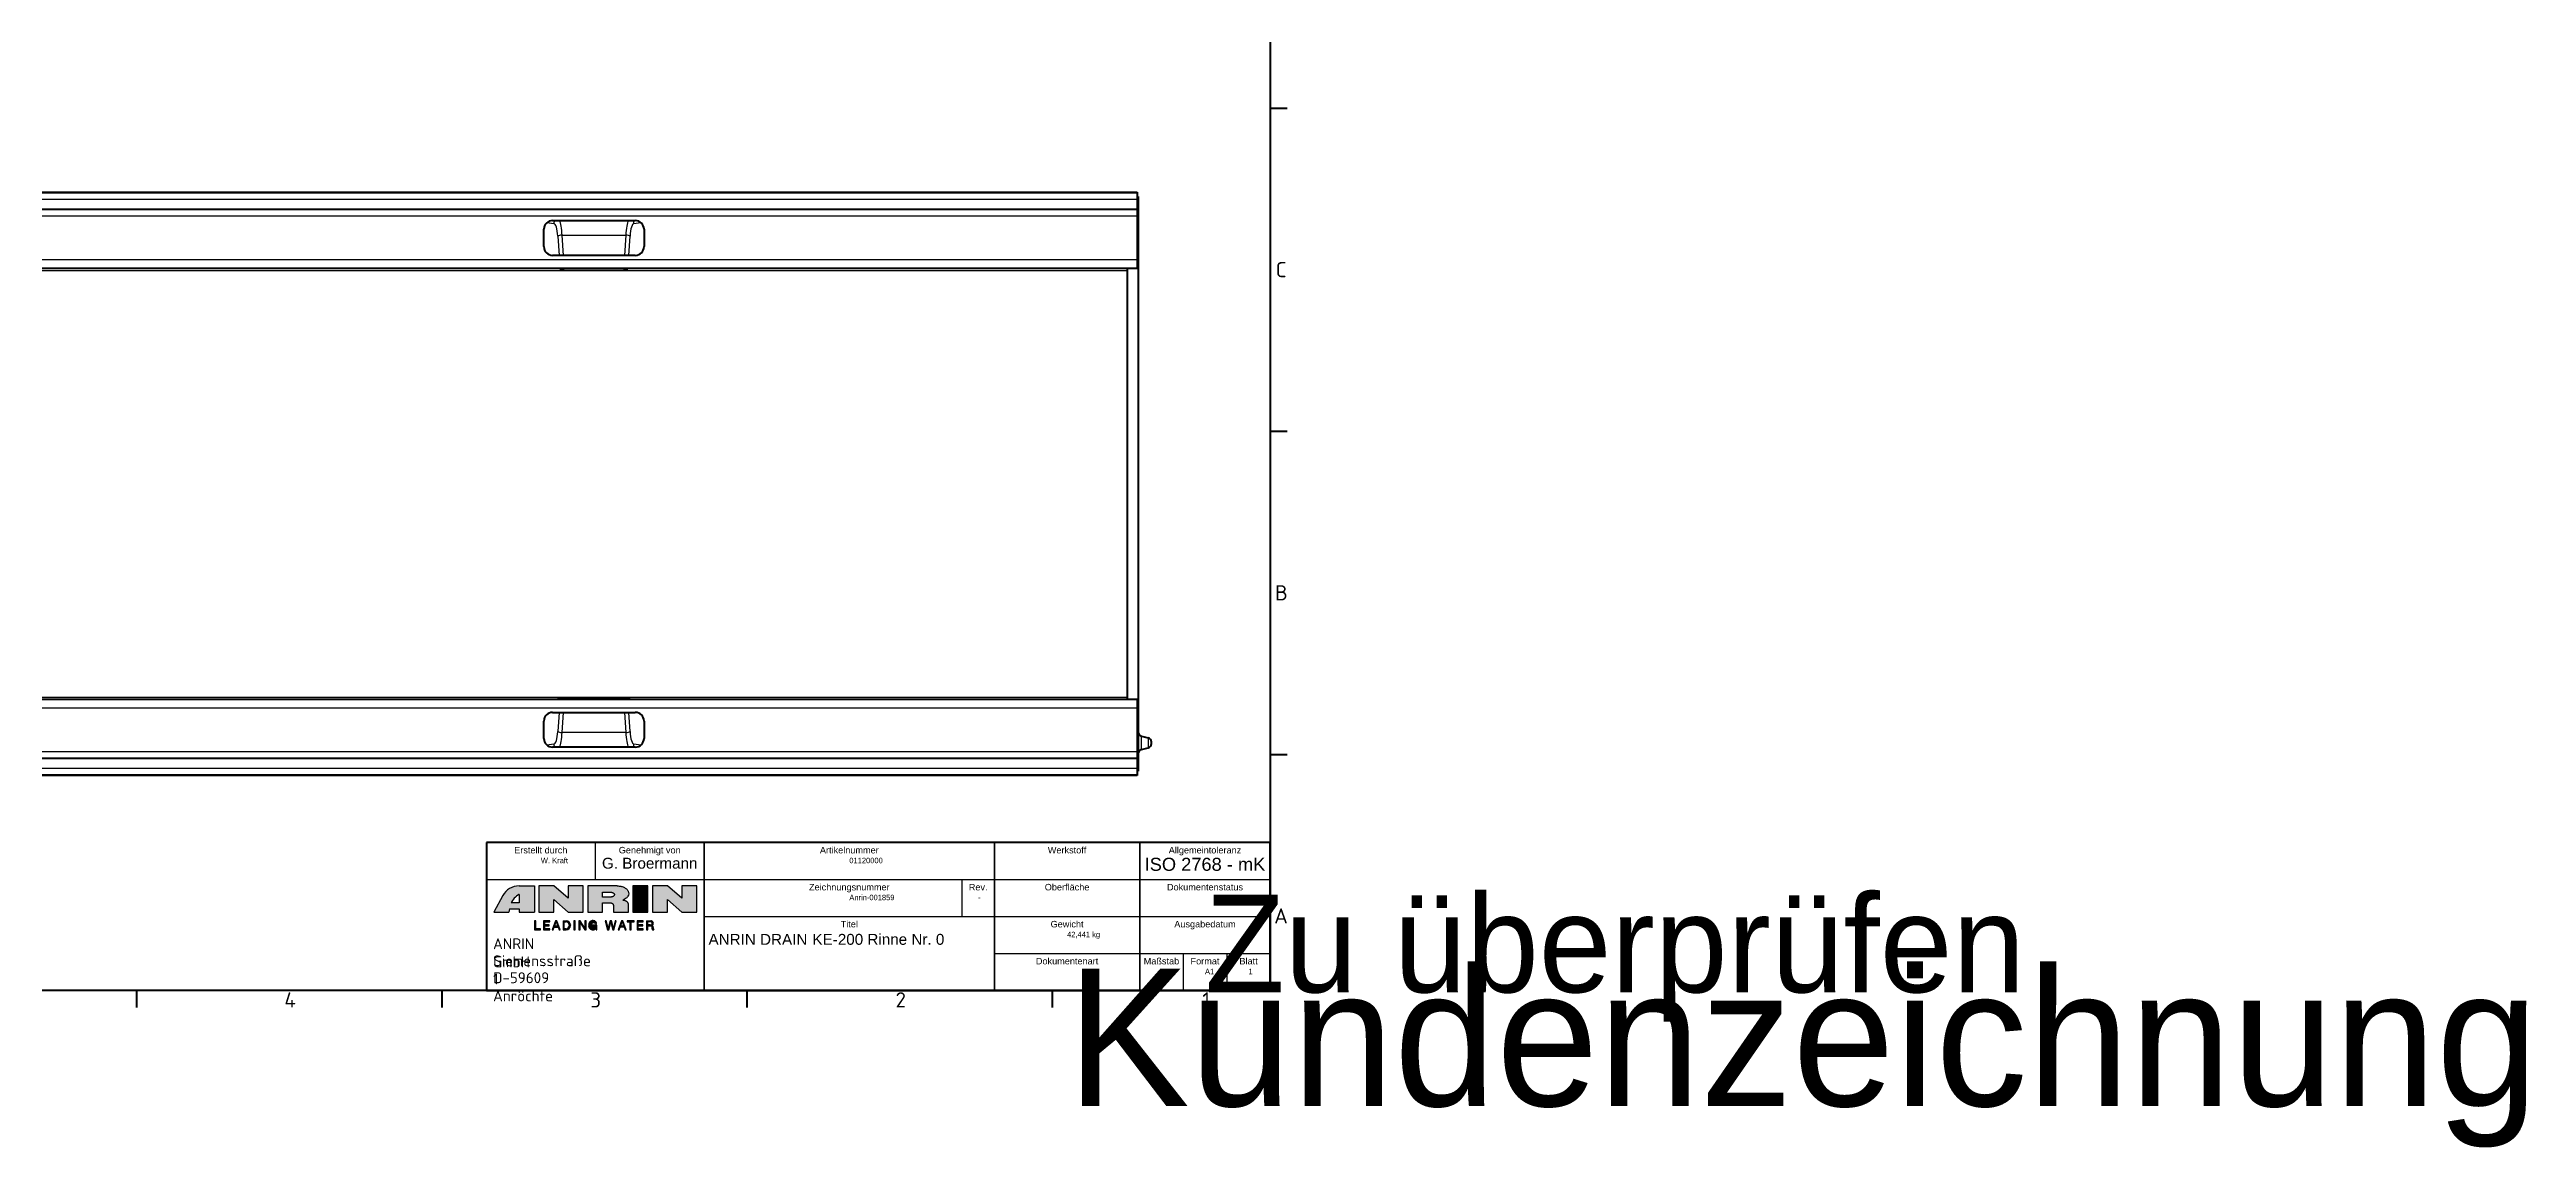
# Model space of a CAD drawing. Header units: millimetres. Extents: x 0 to 2219, y -32 to 1188.
# Drawn here: x 1081 to 2219, y -32 to 472 of the extents above; entities that cross this region are included whole.
import ezdxf
from ezdxf.enums import TextEntityAlignment as Align

# ---------------------------------------------------------------- set-up
doc = ezdxf.new("R2018")
doc.units = ezdxf.units.MM
doc.header["$LTSCALE"] = 2
doc.linetypes.add('Durchgehend', pattern=[0])
for name, color, linetype, lineweight in [('Rahmen (ISO)', 7, 'Continuous', 70), ('Schraffur (ISO)', 7, 'Continuous', 25), ('Sichtbar (ISO)', 7, 'Continuous', 50), ('Sichtbar schmal (ISO)', 7, 'Continuous', 25), ('Skizziergeometrie (ISO)', 7, 'Continuous', 25), ('Symbole(DIN)', 7, 'Durchgehend', 25), ('Titel (ISO)', 7, 'Continuous', 50)]:
    doc.layers.add(name, color=color, linetype=linetype, lineweight=lineweight)
doc.styles.add('Aktuell-DIN', font='arial.ttf')
doc.styles.add('Notiztext (DIN)', font='isocpeur.ttf')
doc.styles.add('TXT 5_0', font='isocpeur.ttf')

# ---------------------------------------------------------------- blocks, each defined once
blk = doc.blocks.new('Ränder Standardrahmen')
at = {"layer": 'Rahmen (ISO)'}
for p, q in [((821, 222.75), (824.9, 222.75)), ((821, 148.5), (824.9, 148.5)), ((821, 74.25), (824.9, 74.25)), ((560.67, 20), (560.67, 16.1)), ((630.75, 20), (630.75, 16.1)), ((700.83, 20), (700.83, 16.1)), ((770.92, 20), (770.92, 16.1))]:
    blk.add_line(p, q, dxfattribs=at)
at = {"layer": 'Rahmen (ISO)', "flags": 128}
blk.add_lwpolyline([(20, 20), (20, 574), (821, 574), (821, 20), (20, 20)], dxfattribs=at)
at = {"layer": 'Rahmen (ISO)', "char_height": 3.5, "attachment_point": 7, "style": 'Notiztext (DIN)'}
for s, insert in [('C', (822.23, 183.88)), ('B', (822.05, 109.63)), ('A', (821.88, 35.38)), ('4', (594.61, 16.1)), ('3', (664.87, 16.1)), ('2', (734.95, 16.1)), ('1', (805.39, 16.1))]:
    blk.add_mtext(s, dxfattribs=dict(at, insert=insert))
blk = doc.blocks.new('Schriftfelder Kundenzeichnung DE')
at = {"layer": 'Schraffur (ISO)'}
h = blk.add_hatch(color=256, dxfattribs=at)
edge = h.paths.add_edge_path(flags=0)
edge.add_line((108.68, 225.34), (110.52, 225.34))
edge.add_line((110.52, 225.34), (110.52, 227.3))
edge.add_arc((111.23, 225.87), 1.6, 116.3613, 117.7482)
edge.add_arc((112.34, 223.75), 3.98, 117.7482, 156.5245)
edge = h.paths.add_edge_path()
edge.add_arc((110.5, 224.99), 4.26, 90, 151.5119)
edge.add_line((106.76, 227.02), (104.71, 223.25))
edge.add_line((104.71, 223.25), (108.17, 223.25))
edge.add_line((108.17, 223.25), (108.3, 223.99))
edge.add_line((108.3, 223.99), (110.52, 223.99))
edge.add_line((110.52, 223.99), (110.52, 223.25))
edge.add_line((110.52, 223.25), (114.05, 223.25))
edge.add_line((114.05, 223.25), (114.05, 229.25))
edge.add_line((114.05, 229.25), (110.5, 229.25))
for points in [[(125.25, 223.25), (121.82, 223.25), (118.51, 226.1), (118.51, 223.25), (115.07, 223.25), (115.07, 229.25), (118.51, 229.25), (121.82, 226.4), (121.82, 229.25), (125.25, 229.25)], [(140.1, 223.25), (136.63, 223.25), (136.63, 229.25), (140.1, 229.25)], [(147.87, 229.25), (151.3, 229.25), (151.3, 223.25), (147.87, 223.25), (144.56, 226.1), (144.56, 223.25), (141.12, 223.25), (141.12, 229.25), (144.56, 229.25), (147.87, 226.4)], [(114.09, 221.22), (114.09, 219.19), (115.44, 219.19), (115.44, 219.42), (114.36, 219.42), (114.36, 221.22)], [(117.54, 220.99), (117.54, 221.22), (116.13, 221.22), (116.13, 219.19), (117.54, 219.19), (117.54, 219.42), (116.4, 219.42), (116.4, 220.09), (117.45, 220.09), (117.45, 220.32), (116.4, 220.32), (116.4, 220.99)], [(123.09, 221.22), (123.09, 219.19), (123.36, 219.19), (123.36, 221.22)], [(124.26, 221.22), (124.26, 219.19), (124.52, 219.19), (124.52, 220.83), (125.59, 219.19), (125.88, 219.19), (125.88, 221.22), (125.63, 221.22), (125.63, 219.58), (124.55, 221.22)], [(132.56, 221.22), (132.16, 219.52), (131.7, 221.22), (131.41, 221.22), (130.95, 219.52), (130.54, 221.22), (130.27, 221.22), (130.81, 219.19), (131.1, 219.19), (131.55, 220.89), (132.01, 219.19), (132.3, 219.19), (132.84, 221.22)], [(135.98, 219.19), (136.25, 219.19), (136.25, 220.99), (136.92, 220.99), (136.92, 221.22), (135.3, 221.22), (135.3, 220.99), (135.98, 220.99)], [(139.02, 219.19), (139.02, 219.42), (137.87, 219.42), (137.87, 220.09), (138.93, 220.09), (138.93, 220.32), (137.87, 220.32), (137.87, 220.99), (139.02, 220.99), (139.02, 221.22), (137.6, 221.22), (137.6, 219.19)]]:
    blk.add_hatch(color=256, dxfattribs=at).paths.add_polyline_path(points)
h = blk.add_hatch(color=256, dxfattribs=at)
edge = h.paths.add_edge_path(flags=0)
edge.add_line((129.64, 227.81), (129.64, 226.69))
edge.add_line((129.64, 226.69), (131.48, 226.69))
edge.add_spline(control_points=[(131.48, 226.69), (131.53, 226.69), (131.63, 226.69), (131.78, 226.72), (131.95, 226.76), (132.11, 226.83), (132.24, 226.93), (132.34, 227.04), (132.4, 227.16), (132.4, 227.29), (132.37, 227.4), (132.29, 227.52), (132.19, 227.61), (132.07, 227.68), (131.96, 227.73), (131.85, 227.76), (131.75, 227.78), (131.63, 227.8), (131.53, 227.8), (131.48, 227.81)], knot_values=[-0.234844, -0.234844, -0.234844, -0.234844, -0.219295, -0.205255, -0.18853, -0.169033, -0.151911, -0.140357, -0.124464, -0.113391, -0.102281, -0.089516, -0.072313, -0.06125, -0.047597, -0.037143, -0.028181, -0.015389, 0, 0, 0, 0], degree=3, periodic=0)
edge.add_line((131.48, 227.81), (129.64, 227.81))
edge = h.paths.add_edge_path()
edge.add_spline(control_points=[(134.32, 226.01), (134.42, 226.05), (134.69, 226.16), (135.12, 226.42), (135.54, 226.86), (135.74, 227.44), (135.62, 228.07), (135.19, 228.6), (134.56, 228.98), (133.83, 229.21), (133.33, 229.24), (133.06, 229.25)], knot_values=[0, 0, 0, 0, 0.032738, 0.089123, 0.15019, 0.210018, 0.266455, 0.334142, 0.409124, 0.482616, 0.561422, 0.561422, 0.561422, 0.561422], degree=3, periodic=0)
edge.add_line((133.06, 229.25), (126.28, 229.25))
edge.add_line((126.28, 229.25), (126.28, 223.25))
edge.add_line((126.28, 223.25), (129.64, 223.25))
edge.add_line((129.64, 223.25), (129.64, 225.34))
edge.add_line((129.64, 225.34), (131.62, 225.34))
edge.add_spline(control_points=[(131.62, 225.34), (131.65, 225.34), (131.71, 225.34), (131.8, 225.31), (131.87, 225.27), (131.93, 225.23), (131.99, 225.19), (132.03, 225.14), (132.07, 225.08), (132.11, 225), (132.15, 224.91), (132.16, 224.82), (132.16, 224.76), (132.16, 224.74)], knot_values=[0, 0, 0, 0, 0.009437, 0.018207, 0.027743, 0.03372, 0.040473, 0.048648, 0.053354, 0.063364, 0.072617, 0.083401, 0.090003, 0.090003, 0.090003, 0.090003], degree=3, periodic=0)
edge.add_line((132.16, 224.74), (132.16, 223.25))
edge.add_line((132.16, 223.25), (135.6, 223.25))
edge.add_line((135.6, 223.25), (135.6, 224.89))
edge.add_spline(control_points=[(135.6, 224.89), (135.6, 224.95), (135.59, 225.05), (135.56, 225.19), (135.51, 225.31), (135.44, 225.44), (135.35, 225.55), (135.24, 225.67), (135.11, 225.77), (134.96, 225.86), (134.82, 225.92), (134.7, 225.96), (134.57, 225.99), (134.44, 226.01), (134.35, 226.01), (134.32, 226.01)], knot_values=[0, 0, 0, 0, 0.017903, 0.03057, 0.042212, 0.057826, 0.072809, 0.085182, 0.106897, 0.121718, 0.138859, 0.150083, 0.159996, 0.179415, 0.188816, 0.188816, 0.188816, 0.188816], degree=3, periodic=0)
h = blk.add_hatch(color=256, dxfattribs=at)
h.paths.add_polyline_path([(119.02, 220.98), (119.38, 220.03), (118.67, 220.03)], flags=0)
h.paths.add_polyline_path([(118.36, 219.19), (118.08, 219.19), (118.87, 221.22), (119.17, 221.22), (119.96, 219.19), (119.69, 219.19), (119.46, 219.8), (118.58, 219.8)])
h = blk.add_hatch(color=256, dxfattribs=at)
edge = h.paths.add_edge_path(flags=0)
edge.add_line((122.02, 220.32), (122.02, 220.09))
edge.add_arc((121.34, 220.09), 0.678, -90, 0, ccw=False)
edge.add_line((121.34, 219.41), (120.89, 219.41))
edge.add_line((120.89, 219.41), (120.89, 221))
edge.add_line((120.89, 221), (121.34, 221))
edge.add_arc((121.34, 220.32), 0.678, 0, 90, ccw=False)
edge = h.paths.add_edge_path()
edge.add_line((122.29, 220.28), (122.29, 220.13))
edge.add_arc((121.35, 220.13), 0.942, -90, 0, ccw=False)
edge.add_line((121.35, 219.19), (120.62, 219.19))
edge.add_line((120.62, 219.19), (120.62, 221.22))
edge.add_line((120.62, 221.22), (121.35, 221.22))
edge.add_arc((121.35, 220.28), 0.942, 0, 90, ccw=False)
h = blk.add_hatch(color=256, dxfattribs=at)
edge = h.paths.add_edge_path()
edge.add_arc((127.43, 220.37), 0.91, 108.7549, 155.9838)
edge.add_arc((127.81, 220.2), 1.33, 155.9838, 187.9914)
edge.add_arc((127.52, 220.16), 1.04, 187.9914, 233.777)
edge.add_arc((127.44, 220.04), 0.896, 233.777, 284.1411)
edge.add_arc((127.42, 220.12), 0.976, 284.1411, 316.1812)
edge.add_line((128.12, 219.44), (128.19, 219.19))
edge.add_line((128.19, 219.19), (128.36, 219.19))
edge.add_line((128.36, 219.19), (128.36, 220.26))
edge.add_line((128.36, 220.26), (127.47, 220.26))
edge.add_line((127.47, 220.26), (127.47, 220.03))
edge.add_line((127.47, 220.03), (128.13, 220.03))
edge.add_arc((127.47, 220.02), 0.656, -150.3795, 0.8535, ccw=False)
edge.add_arc((127.74, 220.18), 0.97, 148.1618, 209.6205, ccw=False)
edge.add_arc((127.52, 220.31), 0.708, 78.4441, 148.1618, ccw=False)
edge.add_arc((127.56, 220.49), 0.53, 11.5355, 78.4441, ccw=False)
edge.add_line((128.07, 220.59), (128.32, 220.59))
edge.add_arc((127.6, 220.53), 0.726, 5.2182, 65.6642)
edge.add_arc((127.47, 220.24), 1.05, 65.6642, 108.7549)
h = blk.add_hatch(color=256, dxfattribs=at)
h.paths.add_polyline_path([(134.54, 220.03), (134.18, 220.98), (133.83, 220.03)], flags=0)
h.paths.add_polyline_path([(134.03, 221.22), (133.24, 219.19), (133.52, 219.19), (133.74, 219.8), (134.62, 219.8), (134.85, 219.19), (135.12, 219.19), (134.33, 221.22)])
h = blk.add_hatch(color=256, dxfattribs=at)
edge = h.paths.add_edge_path(flags=0)
edge.add_line((140.77, 221), (140.07, 221))
edge.add_line((140.07, 221), (140.07, 220.28))
edge.add_line((140.07, 220.28), (140.63, 220.28))
edge.add_arc((140.63, 221.15), 0.863, 270, 289.162)
edge.add_arc((140.82, 220.6), 0.282, 289.162, 360)
edge.add_line((141.11, 220.6), (141.11, 220.66))
edge.add_arc((140.77, 220.66), 0.335, 0, 90)
edge = h.paths.add_edge_path()
edge.add_line((139.8, 221.22), (139.8, 219.19))
edge.add_line((139.8, 219.19), (140.07, 219.19))
edge.add_line((140.07, 219.19), (140.07, 220.06))
edge.add_line((140.07, 220.06), (140.76, 220.06))
edge.add_arc((140.76, 219.77), 0.284, 12.8771, 90, ccw=False)
edge.add_arc((138.89, 219.35), 2.2, 0.3477, 12.8771, ccw=False)
edge.add_arc((141.42, 219.36), 0.332, 180.3477, 211.1167)
edge.add_line((141.14, 219.19), (141.44, 219.19))
edge.add_arc((141.81, 219.46), 0.463, 190.076, 216.251, ccw=False)
edge.add_arc((143.22, 219.71), 1.9, 181.1097, 190.076, ccw=False)
edge.add_arc((140.45, 219.66), 0.871, 1.1097, 19.9725)
edge.add_arc((140.98, 219.85), 0.316, 19.9725, 85.2014)
edge.add_arc((140.84, 220.66), 0.517, 287.9135, 363.4993)
edge.add_arc((140.8, 220.65), 0.563, 3.4993, 81.2837)
edge.add_arc((140.75, 220.37), 0.852, 81.2837, 90)
edge.add_line((140.75, 221.22), (139.8, 221.22))
at = {"layer": 'Skizziergeometrie (ISO)', "color": 7, "lineweight": 25}
for p, q in [((110.5, 229.25), (114.05, 229.25)), ((114.05, 229.25), (114.05, 223.25)), ((115.07, 229.25), (115.07, 223.25)), ((118.51, 229.25), (115.07, 229.25)), ((121.82, 226.4), (118.51, 229.25)), ((125.25, 229.25), (121.82, 229.25)), ((121.82, 229.25), (121.82, 226.4)), ((125.25, 223.25), (125.25, 229.25)), ((126.28, 229.25), (126.28, 223.25)), ((133.06, 229.25), (126.28, 229.25)), ((129.64, 227.81), (131.48, 227.81)), ((129.64, 226.69), (129.64, 227.81)), ((140.1, 229.25), (136.63, 229.25)), ((136.63, 229.25), (136.63, 223.25)), ((140.1, 223.25), (140.1, 229.25)), ((144.56, 229.25), (141.12, 229.25)), ((141.12, 229.25), (141.12, 223.25)), ((147.87, 226.4), (144.56, 229.25)), ((147.87, 229.25), (147.87, 226.4)), ((151.3, 229.25), (147.87, 229.25)), ((151.3, 223.25), (151.3, 229.25)), ((106.76, 227.02), (104.71, 223.25)), ((104.71, 223.25), (108.17, 223.25)), ((108.3, 223.99), (108.17, 223.25)), ((108.3, 223.99), (110.52, 223.99)), ((110.52, 225.34), (108.68, 225.34)), ((110.52, 227.3), (110.52, 225.34)), ((110.52, 223.99), (110.52, 223.25)), ((110.52, 223.25), (114.05, 223.25)), ((115.07, 223.25), (118.51, 223.25)), ((118.51, 226.1), (121.82, 223.25)), ((118.51, 223.25), (118.51, 226.1)), ((121.82, 223.25), (125.25, 223.25)), ((126.28, 223.25), (129.64, 223.25)), ((131.48, 226.69), (129.64, 226.69)), ((129.64, 223.25), (129.64, 225.34)), ((129.64, 225.34), (131.62, 225.34)), ((132.16, 224.74), (132.16, 223.25)), ((132.16, 223.25), (135.6, 223.25)), ((135.6, 223.25), (135.6, 224.89)), ((136.63, 223.25), (140.1, 223.25)), ((141.12, 223.25), (144.56, 223.25)), ((144.56, 223.25), (144.56, 226.1)), ((144.56, 226.1), (147.87, 223.25)), ((147.87, 223.25), (151.3, 223.25)), ((114.36, 221.22), (114.09, 221.22)), ((114.09, 221.22), (114.09, 219.19)), ((114.09, 219.19), (115.44, 219.19)), ((114.36, 219.42), (114.36, 221.22)), ((115.44, 219.42), (114.36, 219.42)), ((115.44, 219.19), (115.44, 219.42)), ((116.13, 221.22), (116.13, 219.19)), ((117.54, 221.22), (116.13, 221.22)), ((116.13, 219.19), (117.54, 219.19)), ((116.4, 220.99), (117.54, 220.99)), ((116.4, 220.32), (116.4, 220.99)), ((117.45, 220.32), (116.4, 220.32)), ((116.4, 220.09), (117.45, 220.09)), ((116.4, 219.42), (116.4, 220.09)), ((117.54, 219.42), (116.4, 219.42)), ((117.45, 220.09), (117.45, 220.32)), ((117.54, 220.99), (117.54, 221.22)), ((117.54, 219.19), (117.54, 219.42)), ((118.87, 221.22), (118.08, 219.19)), ((118.08, 219.19), (118.36, 219.19)), ((118.36, 219.19), (118.58, 219.8)), ((118.58, 219.8), (119.46, 219.8)), ((118.67, 220.03), (119.02, 220.98)), ((119.38, 220.03), (118.67, 220.03)), ((119.17, 221.22), (118.87, 221.22)), ((119.02, 220.98), (119.38, 220.03)), ((119.96, 219.19), (119.17, 221.22)), ((119.46, 219.8), (119.69, 219.19)), ((119.69, 219.19), (119.96, 219.19)), ((120.62, 221.22), (121.35, 221.22)), ((120.62, 221.22), (120.62, 219.19)), ((120.62, 219.19), (121.35, 219.19)), ((120.89, 221), (121.34, 221)), ((120.89, 219.41), (120.89, 221)), ((121.34, 219.41), (120.89, 219.41)), ((122.02, 220.32), (122.02, 220.09)), ((122.29, 220.28), (122.29, 220.2)), ((122.29, 220.13), (122.29, 220.2)), ((123.09, 221.22), (123.09, 219.19)), ((123.36, 221.22), (123.09, 221.22)), ((123.09, 219.19), (123.36, 219.19)), ((123.36, 219.19), (123.36, 221.22)), ((124.26, 221.22), (124.26, 219.19)), ((124.55, 221.22), (124.26, 221.22)), ((124.26, 219.19), (124.52, 219.19)), ((124.52, 220.83), (125.59, 219.19)), ((124.52, 219.19), (124.52, 220.83)), ((125.63, 219.58), (124.55, 221.22)), ((125.59, 219.19), (125.88, 219.19)), ((125.88, 221.22), (125.63, 221.22)), ((125.63, 221.22), (125.63, 219.58)), ((125.88, 219.19), (125.88, 221.22)), ((128.36, 220.26), (127.47, 220.26)), ((127.47, 220.26), (127.47, 220.03)), ((127.47, 220.03), (128.13, 220.03)), ((128.07, 220.59), (128.32, 220.59)), ((128.12, 219.44), (128.19, 219.19)), ((128.19, 219.19), (128.36, 219.19)), ((128.36, 219.19), (128.36, 220.26)), ((130.27, 221.22), (130.81, 219.19)), ((130.54, 221.22), (130.27, 221.22)), ((130.95, 219.52), (130.54, 221.22)), ((130.81, 219.19), (131.1, 219.19)), ((131.41, 221.22), (130.95, 219.52)), ((131.1, 219.19), (131.55, 220.89)), ((131.7, 221.22), (131.41, 221.22)), ((131.55, 220.89), (132.01, 219.19)), ((132.16, 219.52), (131.7, 221.22)), ((132.01, 219.19), (132.3, 219.19)), ((132.56, 221.22), (132.16, 219.52)), ((132.3, 219.19), (132.84, 221.22)), ((132.84, 221.22), (132.56, 221.22)), ((134.03, 221.22), (133.24, 219.19)), ((133.24, 219.19), (133.52, 219.19)), ((133.52, 219.19), (133.74, 219.8)), ((134.62, 219.8), (133.74, 219.8)), ((133.83, 220.03), (134.18, 220.98)), ((134.54, 220.03), (133.83, 220.03)), ((134.33, 221.22), (134.03, 221.22)), ((134.18, 220.98), (134.54, 220.03)), ((135.12, 219.19), (134.33, 221.22)), ((134.62, 219.8), (134.85, 219.19)), ((134.85, 219.19), (135.12, 219.19)), ((135.3, 221.22), (135.3, 220.99)), ((136.92, 221.22), (135.3, 221.22)), ((135.3, 220.99), (135.98, 220.99)), ((135.98, 220.99), (135.98, 219.19)), ((135.98, 219.19), (136.25, 219.19)), ((136.25, 219.19), (136.25, 220.99)), ((136.25, 220.99), (136.92, 220.99)), ((136.92, 220.99), (136.92, 221.22)), ((137.6, 221.22), (137.6, 219.19)), ((139.02, 221.22), (137.6, 221.22)), ((137.6, 219.19), (139.02, 219.19)), ((137.87, 220.32), (137.87, 220.99)), ((137.87, 220.99), (139.02, 220.99)), ((138.93, 220.32), (137.87, 220.32)), ((137.87, 219.42), (137.87, 220.09)), ((137.87, 220.09), (138.93, 220.09)), ((139.02, 219.42), (137.87, 219.42)), ((138.93, 220.09), (138.93, 220.32)), ((139.02, 220.99), (139.02, 221.22)), ((139.02, 219.19), (139.02, 219.42)), ((139.8, 221.22), (139.8, 219.19)), ((139.8, 221.22), (140.75, 221.22)), ((139.8, 219.19), (140.07, 219.19)), ((140.07, 220.28), (140.07, 221)), ((140.77, 221), (140.07, 221)), ((140.63, 220.28), (140.07, 220.28)), ((140.07, 219.19), (140.07, 220.06)), ((140.07, 220.06), (140.76, 220.06)), ((141.11, 220.66), (141.11, 220.6)), ((141.14, 219.19), (141.44, 219.19))]:
    blk.add_line(p, q, dxfattribs=at)
for centre, radius, start, end in [((110.5, 224.99), 4.26, 90, 151.5119), ((112.34, 223.75), 3.98, 117.7482, 156.5245), ((111.23, 225.87), 1.6, 116.3613, 117.7482), ((121.34, 220.32), 0.678, 0, 90), ((121.34, 220.09), 0.678, 270, 0), ((121.35, 220.28), 0.942, 0, 90), ((121.35, 220.13), 0.942, 270, 0), ((127.81, 220.2), 1.33, 155.9838, 187.9914), ((127.52, 220.16), 1.04, 187.9914, 233.777), ((127.43, 220.37), 0.91, 108.7549, 155.9838), ((127.74, 220.18), 0.97, 148.1618, 209.6205), ((127.47, 220.02), 0.656, 209.6205, 0.8535), ((127.44, 220.04), 0.896, 233.777, 284.1411), ((127.52, 220.31), 0.708, 78.4441, 148.1618), ((127.47, 220.24), 1.05, 65.6642, 108.7549), ((127.56, 220.49), 0.53, 11.5355, 78.4441), ((127.42, 220.12), 0.976, 284.1411, 316.1812), ((127.6, 220.53), 0.726, 5.2182, 65.6642), ((140.63, 221.15), 0.863, 270, 289.162), ((140.75, 220.37), 0.852, 81.2837, 90), ((140.76, 219.77), 0.284, 12.8771, 90), ((140.77, 220.66), 0.335, 0, 90), ((140.8, 220.65), 0.563, 3.4993, 81.2837), ((140.82, 220.6), 0.282, 289.162, 0), ((140.84, 220.66), 0.517, 287.9135, 3.4993), ((140.98, 219.85), 0.316, 19.9725, 85.2014), ((138.89, 219.35), 2.2, 0.3477, 12.8771), ((141.42, 219.36), 0.332, 180.3477, 211.1167), ((140.45, 219.66), 0.871, 1.1097, 19.9725), ((143.22, 219.71), 1.9, 181.1097, 190.076), ((141.81, 219.46), 0.463, 190.076, 216.251)]:
    blk.add_arc(centre, radius, start, end, dxfattribs=at)
for points in [[(131.48, 227.81), (131.63, 227.8), (131.76, 227.78), (131.85, 227.76), (131.95, 227.73), (132.07, 227.67), (132.17, 227.62), (132.3, 227.5), (132.37, 227.4), (132.4, 227.29), (132.39, 227.18), (132.33, 227.03), (132.25, 226.95), (132.11, 226.84), (131.94, 226.76), (131.77, 226.72), (131.64, 226.7), (131.48, 226.69)], [(133.06, 229.25), (133.85, 229.17), (134.55, 228.95), (135.18, 228.55), (135.59, 228.01), (135.69, 227.46), (135.51, 226.89), (135.1, 226.43), (134.62, 226.14), (134.32, 226.01)], [(131.62, 225.34), (131.71, 225.33), (131.8, 225.31), (131.88, 225.27), (131.93, 225.23), (131.98, 225.19), (132.04, 225.13), (132.06, 225.09), (132.11, 225), (132.14, 224.91), (132.16, 224.81), (132.16, 224.74)], [(134.32, 226.01), (134.41, 226.01), (134.6, 225.98), (134.7, 225.96), (134.8, 225.92), (134.96, 225.86), (135.09, 225.78), (135.26, 225.65), (135.35, 225.56), (135.44, 225.44), (135.51, 225.3), (135.55, 225.19), (135.58, 225.07), (135.6, 224.89)]]:
    blk.add_spline(points, degree=3, dxfattribs=at)
at = {"layer": 'Titel (ISO)', "lineweight": 50}
for p, q in [((283.01, 239.22), (103.01, 239.22)), ((103.01, 239.22), (103.01, 205.22)), ((283.01, 205.22), (283.01, 239.22)), ((103.01, 205.22), (283.01, 205.22))]:
    blk.add_line(p, q, dxfattribs=at)
at = {"layer": 'Titel (ISO)', "lineweight": 25}
for p, q in [((128.01, 239.22), (128.01, 230.72)), ((103.01, 230.72), (283.01, 230.72)), ((212.18, 230.72), (212.18, 222.22)), ((153.01, 222.22), (283.01, 222.22)), ((219.68, 213.72), (283.01, 213.72)), ((263.01, 213.72), (263.01, 205.22)), ((273.01, 213.72), (273.01, 205.22))]:
    blk.add_line(p, q, dxfattribs=at)
at = {"layer": 'Titel (ISO)', "lineweight": 35}
for p, q in [((153.01, 239.22), (153.01, 205.22)), ((219.68, 239.22), (219.68, 205.22)), ((253.01, 239.22), (253.01, 205.22))]:
    blk.add_line(p, q, dxfattribs=at)
at = {"layer": 'Symbole(DIN)', "color": 7, "style": 'Aktuell-DIN'}
for s, insert, char_height, attachment_point in [('\\fArial|b0|i0;Erstellt durch', (115.51, 238.22), 1.5, 2), ('\\fArial|b0|i0;Genehmigt von', (140.51, 238.22), 1.5, 2), ('\\fArial|b0|i0;Artikelnummer', (186.34, 238.22), 1.5, 2), ('\\fArial|b0|i0;Werkstoff', (236.34, 238.22), 1.5, 2), ('\\fArial|b0|i0;Allgemeintoleranz', (268.01, 238.22), 1.5, 2), ('\\fArial|b0|i0;Zeichnungsnummer', (186.34, 229.72), 1.5, 2), ('\\fArial|b0|i0;Oberfläche', (236.34, 229.72), 1.5, 2), ('\\fArial|b0|i0;Dokumentenstatus', (268.01, 229.72), 1.5, 2), ('\\fArial|b0|i0; ', (176.72, 218.72), 3, 1), ('\\fArial|b0|i0;Titel', (186.34, 221.22), 1.5, 2), ('\\fArial|b0|i0;Gewicht', (236.34, 221.22), 1.5, 2), ('\\fArial|b0|i0;Ausgabedatum', (268.01, 221.22), 1.5, 2), ('\\fArial|b0|i0;Dokumentenart', (236.34, 212.72), 1.5, 2), ('\\fArial|b0|i0;Maßstab', (258.01, 212.72), 1.5, 2), ('\\fArial|b0|i0;Format', (268.01, 212.72), 1.5, 2), ('\\fArial|b0|i0;Blatt', (278.01, 212.72), 1.5, 2)]:
    blk.add_mtext(s, dxfattribs=dict(at, insert=insert, char_height=char_height, attachment_point=attachment_point))
for s, insert, char_height, width, attachment_point in [('\\fArial|b0|i0;G. Broermann', (140.51, 235.72), 2.5, 21.9303, 2), ('\\fArial|b0|i0;ISO 2768 - mK', (268.01, 235.72), 3, 27.7157, 2), ('\\fArial|b0|i0;ANRIN DRAIN', (154.01, 218.22), 2.5, 22.7077, 1), ('\\fArial|b0|i0;KE-200 Rinne Nr. 0', (177.88, 218.23), 2.5, 30.2782, 1)]:
    blk.add_mtext(s, dxfattribs=dict(at, insert=insert, char_height=char_height, width=width, attachment_point=attachment_point))
at = {"layer": 'Symbole(DIN)', "color": 179, "insert": (215.93, 229.72), "char_height": 1.5, "attachment_point": 2, "style": 'Aktuell-DIN'}
blk.add_mtext('\\fArial|b0|i0;Rev.', dxfattribs=at)
at = {"layer": 'Symbole(DIN)', "color": 7, "lineweight": 30, "flags": 104}
for tag, height, p in [('AUTOR', 2.5, (115.51, 235.72)), ('Artikelnummer', 3, (186.34, 235.72)), ('MATERIAL', 1.8, (236.34, 235.72)), ('VaultStatus', 2, (268.01, 227.22)), ('BAUTEILNUMMER', 4, (186.34, 227.22)), ('REVISIONSNUMMER', 4, (215.93, 227.22)), ('Oberfläche', 2.5, (236.34, 227.22)), ('MASSE\\P3;', 3, (236.34, 218.72)), ('GENEHM.DAT._KONSTR.', 3, (268.01, 218.72)), ('Dokumentenart', 2.5, (236.34, 210.22)), ('Anfänglicher_Ansichtsmaßstab', 2.5, (258.01, 210.22)), ('Blattgröße', 2.5, (268.01, 210.22)), ('Blattnummer', 2.5, (278.01, 210.22))]:
    blk.add_attdef(tag, text='', height=height, dxfattribs=at).set_placement(p, align=Align.TOP_CENTER)
at = {"layer": 'Titel (ISO)', "char_height": 2.5, "attachment_point": 1, "style": 'TXT 5_0'}
for s, insert, width in [('\\fISOCPEUR|b0|i0;ANRIN GmbH', (104.54, 217.22), 16.9116), ('\\fISOCPEUR|b0|i0;Siemensstraße 1', (104.54, 213.3), 21.7572), ('\\fISOCPEUR|b0|i0;D-59609 Anröchte', (104.54, 209.4), 23.9445)]:
    blk.add_mtext(s, dxfattribs=dict(at, insert=insert, width=width))

msp = doc.modelspace()

# ---------------------------------------------------------------- linework, layer by layer
at = {"layer": 'Sichtbar (ISO)'}
for p, q in [((581.879, 406.825), (1580.879, 406.825)), ((1580.879, 398.825), (581.879, 398.825)), ((1580.879, 406.825), (1580.879, 371.825)), ((1581.379, 404.825), (1580.879, 404.825)), ((1581.379, 401.325), (1580.879, 401.325)), ((1581.379, 404.825), (1581.379, 140.825)), ((1308.379, 381.825), (1308.379, 389.825)), ((1312.379, 393.825), (1350.379, 393.825)), ((1354.379, 389.825), (1354.379, 381.825)), ((1350.379, 377.825), (1312.379, 377.825)), ((1580.879, 371.825), (581.879, 371.825)), ((1315.761, 371.629), (1310.947, 371.814)), ((1345.018, 371.614), (1317.74, 371.614)), ((1351.811, 371.814), (1346.997, 371.629)), ((1576.379, 173.825), (1576.379, 371.825)), ((1581.379, 375.263), (1580.879, 375.219)), ((581.879, 173.825), (1580.879, 173.825)), ((1580.879, 173.825), (1580.879, 138.825)), ((1308.379, 155.825), (1308.379, 163.825)), ((1312.379, 167.825), (1350.379, 167.825)), ((1354.379, 163.825), (1354.379, 155.825)), ((1580.879, 170.431), (1581.379, 170.388)), ((1350.379, 151.825), (1312.379, 151.825)), ((1582.861, 156.928), (1585.897, 156.115)), ((1582.861, 150.722), (1585.897, 151.536)), ((1587.379, 153.467), (1587.379, 154.183)), ((581.879, 146.825), (1580.879, 146.825)), ((1580.879, 138.825), (581.879, 138.825)), ((1580.879, 144.325), (1581.379, 144.325)), ((1580.879, 140.825), (1581.379, 140.825))]:
    msp.add_line(p, q, dxfattribs=at)
for centre, radius, start, end in [((1312.379, 389.825), 4, 90, 180), ((1350.379, 389.825), 4, 0, 90), ((1312.379, 381.825), 4, 180, 270), ((1350.379, 381.825), 4, 270, 0), ((1312.379, 163.825), 4, 90, 180), ((1350.379, 163.825), 4, 0, 90), ((1312.379, 155.825), 4, 180, 270), ((1350.379, 155.825), 4, 270, 0), ((1583.379, 158.86), 2, 180, 255), ((1583.379, 148.79), 2, 105, 180), ((1585.379, 154.183), 2, 0, 75), ((1585.379, 153.467), 2, 285, 0)]:
    msp.add_arc(centre, radius, start, end, dxfattribs=at)
for centre, major_axis, ratio, start_param, end_param in [((1309.975, 371.812), (1.029, -0.002), 0.0126092, 0.33471547, 1.739682), ((1317.706, 371.634), (2.004, 0), 0.00954834, 3.38627132, 4.72962076), ((1345.052, 371.634), (2.004, 0), 0.00954834, 4.6951572, 6.03850664), ((1352.783, 371.812), (1.029, 0.002), 0.0126092, 1.40191065, 2.80687719)]:
    msp.add_ellipse(centre, major_axis=major_axis, ratio=ratio, start_param=start_param, end_param=end_param, dxfattribs=at)
at = {"layer": 'Sichtbar schmal (ISO)'}
for p, q in [((1580.879, 406.444), (581.879, 406.444)), ((1580.879, 403.508), (581.879, 403.508)), ((1580.879, 395.825), (581.879, 395.825)), ((1309.771, 392.858), (1312.995, 392.506)), ((1316.744, 387.097), (1346.014, 387.097)), ((1317.341, 377.825), (1316.744, 387.097)), ((1346.014, 387.097), (1345.417, 377.825)), ((1349.763, 392.506), (1352.987, 392.858)), ((1580.879, 375.825), (581.879, 375.825)), ((1314.8, 386.579), (1315.363, 377.825)), ((1347.395, 377.825), (1347.958, 386.579)), ((1580.879, 376.825), (1581.379, 376.825)), ((586.379, 370.821), (1576.379, 370.821)), ((1310.947, 371.814), (1310.944, 371.825)), ((1315.749, 371.825), (1315.761, 371.629)), ((1317.74, 371.614), (1317.727, 371.825)), ((1345.031, 371.825), (1345.018, 371.614)), ((1346.997, 371.629), (1347.009, 371.825)), ((1351.814, 371.825), (1351.811, 371.814)), ((586.379, 174.829), (1576.379, 174.829)), ((1314.725, 174.021), (1309.635, 173.825)), ((1345.065, 174.043), (1317.693, 174.043)), ((1317.693, 174.043), (1317.693, 173.825)), ((1345.065, 174.043), (1345.065, 173.825)), ((1353.124, 173.825), (1348.033, 174.021)), ((581.879, 169.825), (1580.879, 169.825)), ((1315.363, 167.825), (1314.8, 159.071)), ((1316.744, 158.553), (1317.341, 167.825)), ((1345.417, 167.825), (1346.014, 158.553)), ((1347.958, 159.071), (1347.395, 167.825)), ((1580.879, 168.825), (1581.379, 168.825)), ((581.879, 149.825), (1580.879, 149.825)), ((1312.995, 153.144), (1309.771, 152.793)), ((1346.014, 158.553), (1316.744, 158.553)), ((1352.987, 152.793), (1349.763, 153.144)), ((1582.861, 150.722), (1582.861, 156.928)), ((1585.897, 156.115), (1585.897, 151.536)), ((581.879, 142.143), (1580.879, 142.143)), ((581.879, 139.206), (1580.879, 139.206))]:
    msp.add_line(p, q, dxfattribs=at)
for centre, major_axis, ratio, start_param, end_param in [((1314.94, 392.506), (0.217, 1.988), 0.97205486, 0.95590568, 1.67642588), ((1312.945, 384.509), (0, -8), 0.24007876, 1.83259571, 3.11541271), ((1316.744, 386.579), (-1.996, -0.128), 0.25832084, 4.69577301, 6.03912245), ((1314.889, 384.509), (0, 10), 0.19206301, 4.97418837, 5.91128434), ((1347.869, 384.509), (0, -10), 0.19206301, 3.51349363, 4.45058959), ((1346.014, 386.579), (1.996, -0.128), 0.25832084, 0.24406286, 1.5874123), ((1349.814, 384.509), (0, 8), 0.24007876, 0.02617994, 1.30899694), ((1347.819, 392.506), (0.217, -1.988), 0.97205486, 1.46516677, 2.18568698), ((1317.641, 174.014), (-3.006, 0), 0.00954834, 4.6951572, 6.03850664), ((1314.725, 173.021), (-0.038, 0.999), 0.97233084, 5.6098861, 6.24370598), ((1345.117, 174.014), (-3.006, 0), 0.00954834, 3.38627132, 4.72962076), ((1348.033, 173.021), (0.038, 0.999), 0.97233084, 0.03947932, 0.67329921), ((1312.945, 161.141), (0, -8), 0.24007876, 0.02617994, 1.30899694), ((1314.94, 153.144), (-0.217, 1.988), 0.97205486, 1.46516677, 2.18568698), ((1316.744, 159.071), (-1.996, 0.128), 0.25832084, 0.24406286, 1.5874123), ((1314.889, 161.141), (0, 10), 0.19206301, 3.51349363, 4.45058959), ((1346.014, 159.071), (1.996, 0.128), 0.25832084, 4.69577301, 6.03912245), ((1347.869, 161.141), (0, -10), 0.19206301, 4.97418837, 5.91128434), ((1349.814, 161.141), (0, 8), 0.24007876, 1.83259571, 3.11541271), ((1347.819, 153.144), (0.217, 1.988), 0.97205486, 4.09749833, 4.81801854)]:
    msp.add_ellipse(centre, major_axis=major_axis, ratio=ratio, start_param=start_param, end_param=end_param, dxfattribs=at)

# ---------------------------------------------------------------- block references
at = {"xscale": 2, "yscale": 2, "zscale": 2}
msp.add_blockref('Ränder Standardrahmen', (0, 0), dxfattribs=at)
ref = msp.add_blockref('Schriftfelder Kundenzeichnung DE', (1075.982, -370.441), dxfattribs=dict(xscale=2, yscale=2, zscale=2))
lines = msp.add_mtext('1 : 2', dxfattribs={"layer": 'Symbole(DIN)', "color": 7, "insert": (1592, 50), "char_height": 2.5, "attachment_point": 1})
ref.add_attrib('Anfänglicher_Ansichtsmaßstab', '', (1592, 50), dxfattribs={"flags": 104}).embed_mtext(lines)
lines = msp.add_mtext('A1', dxfattribs={"layer": 'Symbole(DIN)', "color": 7, "insert": (1612, 50), "char_height": 2.5, "attachment_point": 1})
ref.add_attrib('Blattgröße', '', (1612, 50), dxfattribs={"flags": 104}).embed_mtext(lines)
lines = msp.add_mtext('1', dxfattribs={"layer": 'Symbole(DIN)', "color": 7, "insert": (1632, 50), "char_height": 2.5, "attachment_point": 1})
ref.add_attrib('Blattnummer', '', (1632, 50), dxfattribs={"flags": 104}).embed_mtext(lines)
lines = msp.add_mtext('Zu überprüfen', dxfattribs={"layer": 'Symbole(DIN)', "color": 7, "insert": (1612, 84), "char_height": 44.83321, "attachment_point": 1})
ref.add_attrib('VaultStatus', '', (1612, 84), dxfattribs={"flags": 104}).embed_mtext(lines)
lines = msp.add_mtext('42,441 kg', dxfattribs={"layer": 'Symbole(DIN)', "color": 7, "insert": (1548.667, 67), "char_height": 2.5, "attachment_point": 1})
ref.add_attrib('MASSE\\P3;', '', (1548.667, 67), dxfattribs={"flags": 104}).embed_mtext(lines)
lines = msp.add_mtext('01120000', dxfattribs={"layer": 'Symbole(DIN)', "color": 7, "insert": (1448.667, 101), "char_height": 2.5, "attachment_point": 1})
ref.add_attrib('Artikelnummer', '', (1448.667, 101), dxfattribs={"flags": 104}).embed_mtext(lines)
lines = msp.add_mtext('Anrin-001859', dxfattribs={"layer": 'Symbole(DIN)', "color": 7, "insert": (1448.667, 84), "char_height": 2.5, "attachment_point": 1})
ref.add_attrib('BAUTEILNUMMER', '', (1448.667, 84), dxfattribs={"flags": 104}).embed_mtext(lines)
lines = msp.add_mtext('W. Kraft', dxfattribs={"layer": 'Symbole(DIN)', "color": 7, "insert": (1307, 101), "char_height": 2.5, "attachment_point": 1})
ref.add_attrib('AUTOR', '', (1307, 101), dxfattribs={"flags": 104}).embed_mtext(lines)
lines = msp.add_mtext('-', dxfattribs={"layer": 'Symbole(DIN)', "color": 7, "insert": (1507.833, 84), "char_height": 2.5, "attachment_point": 1})
ref.add_attrib('REVISIONSNUMMER', '', (1507.833, 84), dxfattribs={"flags": 104}).embed_mtext(lines)
lines = msp.add_mtext('Kundenzeichnung', dxfattribs={"layer": 'Symbole(DIN)', "color": 7, "insert": (1548.667, 50), "char_height": 63.10219, "attachment_point": 1})
ref.add_attrib('Dokumentenart', '', (1548.667, 50), dxfattribs={"flags": 104}).embed_mtext(lines)

doc.saveas('drawing.dxf')
